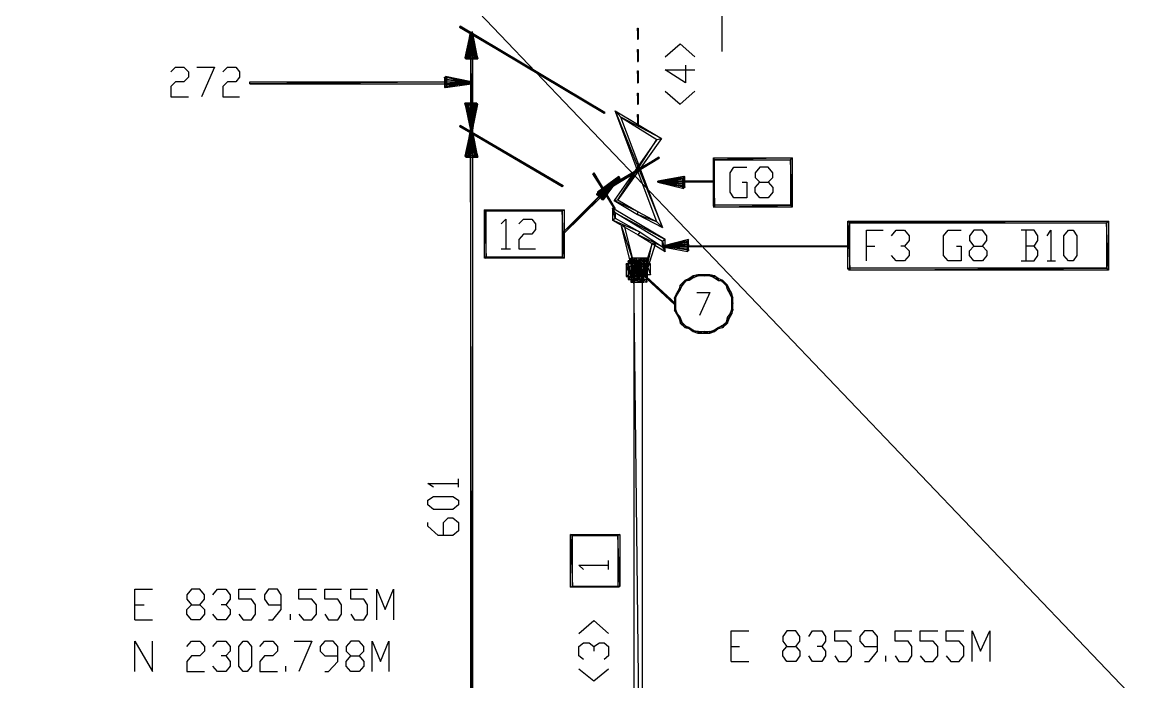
# Model space of a CAD drawing. Header units: millimetres. Extents: x 21 to 1147, y -811 to 126.
# Drawn here: x 250.7 to 394, y -283.6 to -198.2 of the extents above; entities that cross this region are included whole.
import ezdxf

# ---------------------------------------------------------------- set-up
doc = ezdxf.new("R2010")
doc.units = ezdxf.units.MM
doc.layers.add('EDITED_LINES', color=4, linetype='Continuous')

msp = doc.modelspace()

# ---------------------------------------------------------------- linework, layer by layer
at = {"layer": 'EDITED_LINES'}
for p, q in [((74.52, 49.37), (669.35, -573.46)), ((341.25, -202.02), (341.25, -182.58)), ((307.36, -198.76), (307.24, -198.88)), ((307.24, -198.88), (326.08, -209.92)), ((307.24, -198.88), (326.08, -209.92)), ((325.96, -210.04), (307.24, -198.88)), ((326.08, -209.92), (307.36, -198.76)), ((330.4, -200.44), (330.28, -199)), ((330.28, -199), (330.28, -200.44)), ((330.4, -200.44), (330.28, -199)), ((330.28, -199), (330.4, -199)), ((330.4, -199), (330.4, -200.44)), ((308.68, -199.48), (307.96, -202.84)), ((308.08, -202.96), (308.68, -199.48)), ((308.08, -202.96), (308.68, -199.48)), ((308.68, -199.48), (308.08, -202.84)), ((308.92, -199.6), (308.08, -202.96)), ((308.32, -202.96), (308.68, -199.48)), ((308.32, -202.96), (308.68, -199.48)), ((308.92, -199.6), (308.32, -202.96)), ((308.68, -199.6), (308.32, -202.84)), ((308.44, -202.96), (308.68, -199.6)), ((308.44, -202.96), (308.68, -199.6)), ((308.92, -199.6), (308.44, -202.96)), ((308.68, -199.6), (308.44, -202.84)), ((308.68, -199.48), (308.92, -199.6)), ((308.92, -199.48), (308.68, -199.6)), ((308.68, -199.48), (308.92, -199.6)), ((308.92, -199.48), (308.68, -199.6)), ((308.68, -199.6), (309.64, -202.96)), ((308.68, -199.6), (309.64, -202.96)), ((309.4, -202.84), (308.68, -199.6)), ((308.68, -199.6), (309.4, -202.84)), ((308.68, -199.6), (309.4, -202.84)), ((309.28, -202.96), (308.68, -199.6)), ((308.68, -199.6), (308.92, -199.6)), ((308.92, -199.6), (308.68, -199.6)), ((308.68, -199.6), (309.28, -202.84)), ((308.68, -199.6), (309.28, -202.84)), ((309.04, -202.96), (308.68, -199.6)), ((308.68, -202.96), (308.68, -199.6)), ((308.68, -202.96), (308.68, -199.6)), ((308.68, -199.6), (308.92, -199.6)), ((308.92, -199.6), (308.68, -202.96)), ((308.92, -199.6), (308.68, -199.6)), ((308.68, -199.6), (309.04, -202.84)), ((308.68, -199.6), (309.04, -202.84)), ((308.92, -202.96), (308.68, -199.6)), ((308.92, -212.2), (308.68, -199.6)), ((308.68, -199.6), (308.68, -212.2)), ((308.92, -212.2), (308.68, -199.6)), ((308.68, -199.6), (308.92, -199.6)), ((309.64, -202.96), (308.92, -199.48)), ((309.4, -202.84), (308.92, -199.48)), ((309.28, -202.84), (308.92, -199.6)), ((309.04, -202.84), (308.92, -199.6)), ((308.92, -199.6), (308.92, -212.2)), ((330.28, -200.44), (330.4, -200.44)), ((330.4, -203.32), (330.28, -201.76)), ((330.28, -201.76), (330.28, -203.32)), ((330.4, -203.32), (330.28, -201.76)), ((330.28, -201.76), (330.4, -201.76)), ((330.4, -201.76), (330.4, -203.32)), ((333.88, -202.72), (335.8, -201.04)), ((335.8, -201.04), (337.72, -202.72)), ((307.96, -202.84), (308.08, -202.96)), ((309.4, -202.84), (308.08, -202.96)), ((309.4, -202.84), (308.08, -202.96)), ((308.08, -202.96), (308.08, -202.84)), ((308.08, -202.84), (309.4, -202.84)), ((308.08, -202.84), (308.32, -202.96)), ((308.08, -202.96), (309.64, -202.96)), ((308.32, -202.84), (308.44, -202.96)), ((308.44, -202.84), (308.68, -202.96)), ((309.04, -202.84), (308.92, -202.96)), ((309.28, -202.84), (309.04, -202.96)), ((309.4, -202.84), (309.28, -202.96)), ((309.64, -202.96), (309.4, -202.84)), ((309.64, -202.96), (309.4, -202.84)), ((330.28, -203.32), (330.4, -203.32)), ((269.92, -204.64), (270.52, -204.04)), ((270.52, -204.04), (271.6, -204.04)), ((271.6, -204.04), (272.2, -204.64)), ((272.2, -204.64), (272.2, -205.36)), ((273.28, -204.04), (275.56, -204.04)), ((275.56, -204.04), (273.88, -207.88)), ((276.64, -204.64), (277.24, -204.04)), ((277.24, -204.04), (278.32, -204.04)), ((278.32, -204.04), (278.8, -204.64)), ((278.8, -204.64), (278.8, -205.36)), ((330.4, -206.08), (330.28, -204.52)), ((330.28, -204.52), (330.28, -206.08)), ((330.4, -206.08), (330.28, -204.52)), ((330.28, -204.52), (330.4, -204.52)), ((330.4, -204.52), (330.4, -206.08)), ((336.52, -206.08), (333.88, -204.4)), ((333.88, -204.4), (337.72, -204.4)), ((336.52, -203.8), (336.52, -206.08)), ((270.52, -205.96), (269.92, -206.56)), ((271.6, -205.96), (270.52, -205.96)), ((272.2, -205.36), (271.6, -205.96)), ((277.24, -205.96), (276.64, -206.56)), ((278.32, -205.96), (277.24, -205.96)), ((278.8, -205.36), (278.32, -205.96)), ((308.8, -205.96), (280.12, -206.2)), ((308.8, -205.96), (280.12, -206.2)), ((280.12, -206.2), (280.12, -205.96)), ((280.12, -205.96), (308.8, -205.96)), ((280.12, -206.2), (308.8, -206.2)), ((305.56, -206.56), (305.32, -205.36)), ((305.32, -205.36), (305.32, -206.68)), ((305.56, -206.56), (305.32, -205.36)), ((305.32, -205.36), (305.56, -205.36)), ((308.8, -205.96), (305.32, -206.68)), ((308.8, -205.96), (305.32, -206.68)), ((305.32, -206.68), (308.8, -206.2)), ((305.44, -205.24), (305.44, -205.36)), ((308.8, -205.96), (305.44, -205.24)), ((305.44, -205.36), (308.8, -205.96)), ((305.44, -205.36), (308.8, -205.96)), ((308.8, -206.2), (305.44, -205.36)), ((305.44, -205.36), (305.44, -205.6)), ((308.8, -205.96), (305.44, -205.36)), ((305.44, -205.36), (305.44, -205.6)), ((308.8, -205.96), (305.44, -205.36)), ((305.44, -205.6), (308.8, -205.96)), ((305.44, -205.6), (308.8, -205.96)), ((308.8, -206.2), (305.44, -205.6)), ((305.44, -205.6), (308.8, -205.96)), ((305.44, -205.6), (308.8, -205.96)), ((308.8, -206.2), (305.44, -205.6)), ((305.44, -205.72), (305.44, -205.96)), ((308.8, -205.96), (305.44, -205.72)), ((308.8, -205.96), (305.44, -206.68)), ((308.8, -205.96), (305.44, -206.68)), ((305.44, -206.56), (308.8, -205.96)), ((308.8, -205.96), (305.44, -206.32)), ((308.8, -205.96), (305.44, -206.32)), ((305.44, -206.2), (308.8, -205.96)), ((305.44, -205.96), (308.8, -205.96)), ((305.44, -205.96), (308.8, -205.96)), ((308.8, -206.2), (305.44, -205.96)), ((308.8, -205.96), (305.44, -206.2)), ((308.8, -205.96), (305.44, -206.2)), ((305.44, -206.2), (305.44, -205.96)), ((305.44, -205.96), (308.8, -205.96)), ((305.44, -206.68), (308.8, -206.2)), ((305.44, -206.32), (308.8, -206.2)), ((305.44, -206.32), (305.44, -206.2)), ((305.44, -206.2), (308.8, -206.2)), ((305.56, -205.36), (305.56, -206.56)), ((305.56, -206.56), (308.8, -205.96)), ((308.8, -205.96), (308.8, -206.2)), ((308.8, -206.2), (308.8, -205.96)), ((308.8, -205.96), (308.8, -206.2)), ((308.8, -206.2), (308.8, -205.96)), ((308.8, -205.96), (308.8, -206.2)), ((308.8, -206.2), (308.8, -205.96)), ((308.8, -205.96), (308.8, -206.2)), ((308.8, -206.2), (308.8, -205.96)), ((308.8, -206.2), (308.8, -205.96)), ((330.28, -206.08), (330.4, -206.08)), ((269.92, -206.56), (269.92, -207.88)), ((276.64, -206.56), (276.64, -207.88)), ((305.32, -206.68), (305.56, -206.56)), ((305.32, -206.68), (305.56, -206.56)), ((305.44, -206.68), (305.44, -206.56)), ((330.4, -208.84), (330.28, -207.4)), ((330.28, -207.4), (330.28, -208.84)), ((330.4, -208.84), (330.28, -207.4)), ((330.28, -207.4), (330.4, -207.4)), ((330.4, -207.4), (330.4, -208.84)), ((333.88, -207.16), (335.8, -208.84)), ((335.8, -208.84), (337.72, -207.16)), ((269.92, -207.88), (272.2, -207.88)), ((276.64, -207.88), (278.8, -207.88)), ((308.92, -212.2), (307.96, -208.72)), ((307.96, -208.72), (308.68, -212.2)), ((308.92, -212.2), (307.96, -208.72)), ((307.96, -208.72), (308.2, -208.96)), ((307.96, -208.72), (308.2, -208.96)), ((309.52, -208.72), (307.96, -208.72)), ((308.92, -212.2), (308.08, -208.84)), ((308.08, -208.84), (308.68, -212.2)), ((308.92, -212.2), (308.08, -208.84)), ((308.08, -208.84), (308.32, -208.84)), ((308.2, -208.96), (309.52, -208.72)), ((308.2, -208.96), (309.52, -208.72)), ((308.2, -208.96), (308.92, -212.2)), ((309.52, -208.96), (308.2, -208.96)), ((308.32, -208.84), (308.92, -212.2)), ((308.92, -212.2), (308.32, -208.84)), ((308.32, -208.84), (308.68, -212.2)), ((308.92, -212.2), (308.32, -208.84)), ((308.32, -208.84), (308.44, -208.84)), ((308.44, -208.84), (308.92, -212.2)), ((308.92, -212.2), (308.44, -208.84)), ((308.44, -208.84), (308.68, -212.2)), ((308.92, -212.2), (308.44, -208.84)), ((308.44, -208.84), (308.68, -208.84)), ((308.68, -212.2), (309.4, -208.84)), ((308.68, -212.2), (309.28, -208.84)), ((308.68, -212.2), (309.04, -208.84)), ((308.68, -212.2), (308.92, -208.84)), ((308.68, -208.84), (308.92, -212.2)), ((309.4, -208.84), (308.92, -212.2)), ((308.92, -212.2), (309.64, -208.84)), ((309.4, -208.84), (308.92, -212.2)), ((309.28, -208.84), (308.92, -212.2)), ((308.92, -212.2), (309.4, -208.84)), ((309.28, -208.84), (308.92, -212.2)), ((309.04, -208.84), (308.92, -212.2)), ((308.92, -212.2), (309.28, -208.84)), ((309.04, -208.84), (308.92, -212.2)), ((309.04, -208.84), (308.92, -208.84)), ((308.92, -208.84), (308.92, -212.2)), ((308.92, -212.2), (309.04, -208.84)), ((308.92, -208.84), (308.92, -212.2)), ((309.28, -208.84), (309.04, -208.84)), ((309.4, -208.84), (309.28, -208.84)), ((309.64, -208.84), (309.4, -208.84)), ((309.52, -208.72), (309.52, -208.96)), ((330.28, -208.84), (330.4, -208.84)), ((326.08, -209.92), (325.96, -210.04)), ((328.12, -210.52), (327.4, -209.68)), ((327.4, -209.68), (333.4, -213.28)), ((328.12, -210.52), (327.4, -209.68)), ((327.4, -209.68), (333.52, -224.8)), ((327.4, -209.68), (333.52, -224.8)), ((332.8, -224.08), (327.4, -209.68)), ((333.4, -213.28), (328.12, -210.52)), ((328.12, -210.52), (332.8, -213.4)), ((333.4, -213.28), (328.12, -210.52)), ((333.52, -224.8), (328.12, -210.52)), ((330.4, -211.6), (330.28, -210.16)), ((330.28, -210.16), (330.28, -211.6)), ((330.4, -211.6), (330.28, -210.16)), ((330.28, -210.16), (330.4, -210.16)), ((330.4, -210.16), (330.4, -211.6)), ((307.36, -211.6), (307.24, -211.72)), ((307.24, -211.72), (320.68, -219.4)), ((307.24, -211.72), (320.68, -219.4)), ((320.56, -219.52), (307.24, -211.72)), ((320.68, -219.4), (307.36, -211.6)), ((330.28, -211.6), (330.4, -211.6)), ((308.68, -212.2), (307.96, -215.56)), ((308.08, -215.56), (308.68, -212.2)), ((308.08, -215.56), (308.68, -212.2)), ((308.92, -212.2), (308.08, -215.56)), ((308.68, -212.2), (308.08, -215.56)), ((308.32, -215.56), (308.68, -212.2)), ((308.32, -215.56), (308.68, -212.2)), ((308.92, -212.2), (308.32, -215.56)), ((308.68, -212.2), (308.32, -215.56)), ((308.44, -215.56), (308.68, -212.2)), ((308.44, -215.56), (308.68, -212.2)), ((308.92, -212.2), (308.44, -215.56)), ((308.68, -212.2), (308.44, -215.56)), ((308.68, -212.2), (308.92, -212.2)), ((308.92, -212.2), (308.68, -212.2)), ((308.68, -212.2), (309.64, -215.68)), ((308.68, -212.2), (309.64, -215.68)), ((309.4, -215.44), (308.68, -212.2)), ((308.68, -212.2), (308.92, -212.2)), ((308.92, -212.2), (308.68, -212.2)), ((308.68, -212.2), (309.4, -215.56)), ((308.68, -212.2), (309.4, -215.56)), ((309.28, -215.56), (308.68, -212.2)), ((308.68, -212.2), (308.92, -212.2)), ((308.92, -212.2), (308.68, -212.2)), ((308.68, -212.2), (309.28, -215.56)), ((308.68, -212.2), (309.28, -215.56)), ((309.04, -215.56), (308.68, -212.2)), ((308.68, -215.56), (308.68, -212.2)), ((308.68, -215.56), (308.68, -212.2)), ((308.68, -212.2), (308.92, -212.2)), ((308.92, -212.2), (308.68, -215.56)), ((308.92, -212.2), (308.68, -212.2)), ((308.68, -212.2), (309.04, -215.56)), ((308.68, -212.2), (309.04, -215.56)), ((308.92, -215.56), (308.68, -212.2)), ((308.92, -311.56), (308.68, -212.2)), ((308.68, -212.2), (308.68, -311.56)), ((308.92, -311.56), (308.68, -212.2)), ((308.68, -212.2), (308.92, -212.2)), ((308.92, -212.2), (308.68, -212.2)), ((308.68, -212.2), (308.92, -212.2)), ((308.92, -212.2), (308.68, -212.2)), ((308.68, -212.2), (308.92, -212.2)), ((308.92, -212.2), (308.68, -212.2)), ((308.68, -212.2), (308.92, -212.2)), ((308.92, -212.2), (308.68, -212.2)), ((308.68, -212.2), (308.92, -212.2)), ((308.68, -212.2), (308.92, -212.2)), ((309.64, -215.68), (308.92, -212.2)), ((309.4, -215.56), (308.92, -212.2)), ((309.28, -215.56), (308.92, -212.2)), ((309.04, -215.56), (308.92, -212.2)), ((308.92, -212.2), (308.92, -311.56)), ((332.8, -213.4), (327.28, -221.32)), ((333.4, -213.28), (327.76, -221.2)), ((327.76, -221.2), (332.8, -213.4)), ((327.76, -221.2), (332.8, -213.4)), ((332.8, -213.4), (333.4, -213.28)), ((332.8, -213.4), (333.4, -213.28)), ((307.96, -215.56), (308.08, -215.56)), ((309.4, -215.44), (308.08, -215.68)), ((309.4, -215.44), (308.08, -215.68)), ((308.08, -215.68), (308.08, -215.44)), ((308.08, -215.44), (309.4, -215.44)), ((308.08, -215.56), (308.32, -215.56)), ((308.08, -215.68), (309.64, -215.68)), ((308.32, -215.56), (308.44, -215.56)), ((308.44, -215.56), (308.68, -215.56)), ((309.04, -215.56), (308.92, -215.56)), ((309.28, -215.56), (309.04, -215.56)), ((309.4, -215.56), (309.28, -215.56)), ((309.64, -215.68), (309.4, -215.44)), ((309.64, -215.68), (309.4, -215.44)), ((325.84, -219.88), (333.04, -215.68)), ((333.04, -215.68), (325.96, -220.12)), ((333.04, -215.68), (325.96, -220.12)), ((325.96, -220.12), (333.16, -215.8)), ((333.16, -215.8), (333.04, -215.68)), ((340.24, -216.04), (340.12, -215.8)), ((340.12, -215.8), (350.32, -215.8)), ((340.24, -216.04), (340.12, -215.8)), ((340.12, -215.8), (340.24, -222.04)), ((340.12, -215.8), (340.24, -222.04)), ((340.12, -222.04), (340.12, -215.8)), ((350.32, -215.8), (340.24, -216.04)), ((350.32, -215.8), (340.24, -216.04)), ((340.24, -216.04), (350.08, -216.04)), ((340.24, -222.04), (340.24, -216.04)), ((350.08, -216.04), (350.32, -215.8)), ((350.08, -216.04), (350.32, -215.8)), ((350.32, -222.16), (350.08, -216.04)), ((350.08, -216.04), (350.08, -221.92)), ((350.32, -222.16), (350.08, -216.04)), ((350.32, -215.8), (350.32, -222.16)), ((324.52, -217.84), (324.64, -217.72)), ((327.4, -222.4), (324.52, -217.84)), ((324.52, -217.84), (327.28, -222.4)), ((327.4, -222.4), (324.52, -217.84)), ((324.64, -217.72), (327.4, -222.4)), ((342.28, -217.72), (342.76, -217)), ((342.28, -220.24), (342.28, -217.72)), ((342.76, -217), (344.44, -217)), ((346.12, -217), (345.52, -217.72)), ((345.52, -217.72), (345.52, -218.32)), ((347.2, -217), (346.12, -217)), ((347.8, -217.72), (347.2, -217)), ((347.8, -218.32), (347.8, -217.72)), ((320.56, -225.52), (327.88, -218.2)), ((327.88, -218.2), (320.68, -225.64)), ((327.88, -218.2), (320.68, -225.64)), ((320.68, -225.64), (328, -218.44)), ((325.12, -220.48), (327.88, -218.2)), ((327.88, -218.2), (325.12, -220.24)), ((325.12, -220.48), (327.88, -218.2)), ((327.88, -218.2), (325.12, -220.48)), ((328, -218.44), (325.12, -220.48)), ((325.24, -220.6), (327.88, -218.2)), ((325.24, -220.6), (327.88, -218.2)), ((327.88, -218.2), (325.24, -220.48)), ((327.88, -218.2), (325.24, -220.48)), ((328, -218.44), (325.24, -220.6)), ((325.36, -220.6), (327.88, -218.2)), ((325.36, -220.6), (327.88, -218.2)), ((325.36, -220.6), (327.88, -218.2)), ((325.36, -220.6), (327.88, -218.2)), ((328, -218.44), (325.36, -220.6)), ((328, -218.44), (325.36, -220.6)), ((325.6, -220.84), (327.88, -218.2)), ((325.6, -220.84), (327.88, -218.2)), ((325.6, -221.08), (327.88, -218.32)), ((327.88, -218.2), (325.72, -220.96)), ((327.88, -218.2), (325.72, -220.96)), ((327.88, -218.2), (325.72, -220.96)), ((327.88, -218.2), (325.72, -220.96)), ((327.88, -218.32), (325.72, -221.2)), ((325.72, -221.2), (328, -218.32)), ((327.88, -218.32), (325.72, -221.2)), ((325.72, -220.96), (328, -218.32)), ((325.72, -220.96), (328, -218.32)), ((327.88, -218.32), (325.84, -221.2)), ((325.84, -221.2), (328, -218.32)), ((327.88, -218.32), (325.84, -221.2)), ((325.84, -220.96), (327.88, -218.32)), ((327.88, -218.2), (328, -218.44)), ((327.88, -218.2), (328, -218.44)), ((327.88, -218.2), (328, -218.44)), ((328, -218.32), (327.88, -218.2)), ((327.88, -218.2), (328, -218.44)), ((328, -218.32), (327.88, -218.2)), ((328, -218.44), (327.88, -218.2)), ((328, -218.32), (327.88, -218.32)), ((328, -218.32), (327.88, -218.32)), ((332.92, -218.92), (336.4, -218.2)), ((336.4, -218.2), (332.92, -218.8)), ((332.92, -218.92), (336.4, -218.2)), ((332.92, -218.92), (336.28, -218.2)), ((336.28, -218.2), (332.92, -218.8)), ((332.92, -218.92), (336.28, -218.2)), ((336.16, -218.44), (332.92, -218.92)), ((336.28, -218.44), (332.92, -218.92)), ((332.92, -218.92), (336.28, -218.44)), ((336.28, -218.44), (332.92, -218.8)), ((332.92, -218.92), (336.28, -218.44)), ((336.28, -218.56), (332.92, -218.92)), ((332.92, -218.92), (332.92, -218.8)), ((332.92, -218.8), (336.28, -219.52)), ((332.92, -218.8), (332.92, -218.92)), ((332.92, -218.92), (332.92, -218.8)), ((332.92, -218.8), (336.28, -219.4)), ((332.92, -218.8), (332.92, -218.92)), ((332.92, -218.92), (332.92, -218.8)), ((332.92, -218.8), (336.28, -219.16)), ((332.92, -218.8), (332.92, -218.92)), ((332.92, -218.92), (332.92, -218.8)), ((332.92, -218.8), (336.28, -218.92)), ((332.92, -218.8), (332.92, -218.92)), ((332.92, -218.92), (336.28, -218.8)), ((336.28, -218.8), (332.92, -218.8)), ((332.92, -218.92), (336.28, -218.8)), ((332.92, -218.8), (332.92, -218.92)), ((332.92, -218.92), (340.12, -218.8)), ((340.12, -218.8), (332.92, -218.8)), ((332.92, -218.92), (340.12, -218.8)), ((336.28, -219.52), (332.92, -218.92)), ((332.92, -218.92), (336.28, -219.76)), ((336.28, -219.52), (332.92, -218.92)), ((336.28, -219.4), (332.92, -218.92)), ((332.92, -218.92), (336.28, -219.52)), ((336.28, -219.4), (332.92, -218.92)), ((336.28, -219.16), (332.92, -218.92)), ((332.92, -218.92), (336.28, -219.4)), ((336.28, -219.16), (332.92, -218.92)), ((336.28, -218.92), (332.92, -218.92)), ((332.92, -218.92), (336.28, -219.16)), ((336.28, -218.92), (332.92, -218.92)), ((336.28, -218.92), (332.92, -218.92)), ((340.12, -218.92), (332.92, -218.92)), ((336.4, -218.2), (336.16, -218.44)), ((336.4, -218.2), (336.16, -218.44)), ((336.16, -218.44), (336.4, -219.64)), ((336.16, -218.44), (336.4, -219.64)), ((336.16, -219.64), (336.16, -218.44)), ((336.28, -218.2), (336.28, -218.44)), ((336.28, -218.44), (336.28, -218.56)), ((336.28, -218.8), (336.28, -218.92)), ((336.28, -219.16), (336.28, -218.92)), ((336.28, -219.4), (336.28, -219.16)), ((336.4, -219.64), (336.4, -218.2)), ((340.12, -218.8), (340.12, -218.92)), ((343.84, -218.92), (344.44, -218.92)), ((344.44, -218.92), (344.44, -220.96)), ((345.52, -218.32), (346.12, -218.92)), ((345.52, -219.64), (346.12, -218.92)), ((346.12, -218.92), (347.2, -218.92)), ((347.2, -218.92), (347.8, -218.32)), ((347.2, -218.92), (347.8, -219.64)), ((320.68, -219.4), (320.56, -219.52)), ((325, -220.48), (325.24, -220.24)), ((325.84, -220.96), (325, -220.48)), ((325, -220.48), (325.84, -221.2)), ((325.84, -220.96), (325, -220.48)), ((325.12, -220.24), (325.12, -220.48)), ((325.12, -220.48), (325.24, -220.6)), ((325.24, -220.24), (325.84, -220.96)), ((325.24, -220.48), (325.36, -220.6)), ((325.24, -220.48), (325.36, -220.6)), ((325.96, -220.12), (325.84, -219.88)), ((336.4, -219.64), (336.16, -219.64)), ((336.28, -219.52), (336.28, -219.4)), ((336.28, -219.76), (336.28, -219.52)), ((342.76, -220.96), (342.28, -220.24)), ((345.52, -220.24), (345.52, -219.64)), ((346.12, -220.96), (345.52, -220.24)), ((347.8, -220.24), (347.2, -220.96)), ((347.8, -219.64), (347.8, -220.24)), ((325.72, -220.96), (325.6, -220.84)), ((325.72, -220.96), (325.6, -220.84)), ((325.72, -221.2), (325.6, -221.08)), ((325.84, -221.2), (325.84, -220.96)), ((325.84, -221.2), (325.84, -220.96)), ((327.28, -221.32), (327.76, -221.2)), ((327.28, -221.32), (327.76, -221.2)), ((330.4, -222.76), (327.28, -221.32)), ((327.28, -221.32), (330.28, -223.12)), ((330.4, -222.76), (327.28, -221.32)), ((327.76, -221.2), (330.4, -222.76)), ((340.12, -221.92), (340.12, -222.16)), ((340.12, -222.16), (350.08, -221.92)), ((350.08, -221.92), (340.12, -221.92)), ((340.12, -222.16), (350.08, -221.92)), ((340.24, -222.04), (340.12, -222.04)), ((350.32, -222.16), (340.12, -222.16)), ((344.44, -220.96), (342.76, -220.96)), ((347.2, -220.96), (346.12, -220.96)), ((350.08, -221.92), (350.32, -222.16)), ((350.08, -221.92), (350.32, -222.16)), ((310.72, -222.64), (310.48, -222.52)), ((310.48, -222.52), (320.8, -222.52)), ((310.72, -222.64), (310.48, -222.52)), ((310.48, -222.52), (310.72, -228.76)), ((310.48, -222.52), (310.72, -228.76)), ((310.48, -228.76), (310.48, -222.52)), ((320.8, -222.52), (310.72, -222.64)), ((320.8, -222.52), (310.72, -222.64)), ((310.72, -222.64), (320.56, -222.64)), ((310.72, -228.76), (310.72, -222.64)), ((320.56, -222.64), (320.8, -222.52)), ((320.56, -222.64), (320.8, -222.52)), ((320.8, -228.76), (320.56, -222.64)), ((320.56, -222.64), (320.56, -228.64)), ((320.8, -228.76), (320.56, -222.64)), ((320.8, -222.52), (320.8, -228.76)), ((327.4, -223.6), (327.04, -222.28)), ((327.04, -222.28), (327.04, -223.84)), ((327.4, -223.6), (327.04, -222.28)), ((327.04, -222.28), (327.4, -222.88)), ((327.04, -222.28), (327.4, -222.88)), ((333.88, -226.36), (327.04, -222.28)), ((327.04, -223.84), (327.4, -223.6)), ((327.04, -223.84), (327.4, -223.6)), ((327.28, -222.4), (327.4, -222.4)), ((327.4, -222.88), (327.4, -223.6)), ((327.4, -222.88), (333.88, -226.36)), ((327.4, -222.88), (333.88, -226.36)), ((333.52, -226.6), (327.4, -222.88)), ((327.4, -223.6), (330.64, -225.4)), ((330.28, -223.12), (330.4, -222.76)), ((330.28, -223.12), (330.4, -222.76)), ((332.8, -224.08), (330.28, -223.12)), ((330.28, -223.12), (333.52, -224.8)), ((332.8, -224.08), (330.28, -223.12)), ((330.4, -222.76), (332.8, -224.08)), ((312.64, -224.32), (313.24, -223.72)), ((313.24, -223.72), (313.24, -227.56)), ((314.92, -224.32), (315.52, -223.72)), ((315.52, -223.72), (316.6, -223.72)), ((316.6, -223.72), (317.08, -224.32)), ((317.08, -225.04), (316.6, -225.64)), ((317.08, -224.32), (317.08, -225.04)), ((330.64, -225.4), (327.04, -223.84)), ((327.04, -223.84), (330.4, -225.76)), ((330.64, -225.4), (327.04, -223.84)), ((328.6, -224.56), (328.24, -224.68)), ((328.24, -224.68), (329.92, -229.72)), ((328.24, -224.68), (329.92, -229.72)), ((329.56, -229.96), (328.24, -224.68)), ((329.92, -229.72), (328.6, -224.56)), ((333.52, -224.8), (332.8, -224.08)), ((333.52, -224.8), (332.8, -224.08)), ((357.76, -224.2), (357.52, -223.96)), ((357.52, -223.96), (391.24, -223.96)), ((357.76, -224.2), (357.52, -223.96)), ((357.52, -223.96), (357.76, -230.2)), ((357.52, -223.96), (357.76, -230.2)), ((357.52, -230.2), (357.52, -223.96)), ((391.24, -223.96), (357.76, -224.2)), ((391.24, -223.96), (357.76, -224.2)), ((357.76, -224.2), (391, -224.2)), ((357.76, -230.2), (357.76, -224.2)), ((391, -224.2), (391.24, -223.96)), ((391, -224.2), (391.24, -223.96)), ((391.24, -230.32), (391, -224.2)), ((391, -224.2), (391, -230.08)), ((391.24, -230.32), (391, -224.2)), ((391.24, -223.96), (391.24, -230.32)), ((315.52, -225.64), (314.92, -226.36)), ((314.92, -226.36), (314.92, -227.56)), ((316.6, -225.64), (315.52, -225.64)), ((320.68, -225.64), (320.56, -225.52)), ((330.4, -225.76), (330.64, -225.4)), ((330.4, -225.76), (330.64, -225.4)), ((333.52, -227.32), (330.4, -225.76)), ((330.4, -225.76), (333.88, -227.92)), ((333.52, -227.32), (330.4, -225.76)), ((330.64, -225.4), (333.52, -227.32)), ((333.88, -226.36), (333.52, -226.6)), ((333.88, -226.36), (333.52, -226.6)), ((333.52, -227.32), (336.88, -226.36)), ((336.88, -226.36), (333.52, -227.2)), ((333.52, -227.32), (336.88, -226.36)), ((333.88, -227.92), (333.88, -226.36)), ((336.88, -226.36), (336.76, -226.6)), ((336.88, -226.36), (336.76, -226.6)), ((336.88, -227.8), (336.88, -226.36)), ((359.92, -229.12), (359.92, -225.16)), ((359.92, -225.16), (362.08, -225.16)), ((363.16, -225.88), (363.76, -225.16)), ((363.76, -225.16), (364.84, -225.16)), ((364.84, -225.16), (365.44, -225.88)), ((365.44, -226.48), (364.84, -227.2)), ((365.44, -225.88), (365.44, -226.48)), ((369.88, -225.88), (370.48, -225.16)), ((369.88, -228.4), (369.88, -225.88)), ((370.48, -225.16), (372.16, -225.16)), ((373.84, -225.16), (373.24, -225.88)), ((373.24, -225.88), (373.24, -226.48)), ((373.24, -226.48), (373.84, -227.2)), ((374.92, -225.16), (373.84, -225.16)), ((375.52, -225.88), (374.92, -225.16)), ((374.92, -227.2), (375.52, -226.48)), ((375.52, -226.48), (375.52, -225.88)), ((381.64, -225.16), (379.96, -225.16)), ((380.56, -225.16), (380.56, -229.12)), ((382.12, -225.88), (381.64, -225.16)), ((381.64, -227.2), (382.12, -226.48)), ((382.12, -226.48), (382.12, -225.88)), ((383.32, -225.88), (383.8, -225.16)), ((383.8, -225.16), (383.8, -229.12)), ((385.48, -225.88), (386.08, -225.16)), ((385.48, -228.4), (385.48, -225.88)), ((386.08, -225.16), (386.68, -225.16)), ((386.68, -225.16), (387.16, -225.88)), ((387.16, -225.88), (387.16, -228.4)), ((312.64, -227.56), (313.84, -227.56)), ((314.92, -227.56), (317.08, -227.56)), ((332.2, -226.84), (331.12, -230.32)), ((331.36, -230.8), (332.2, -226.84)), ((331.36, -230.8), (332.2, -226.84)), ((332.56, -226.96), (331.36, -230.8)), ((332.2, -226.84), (332.56, -226.96)), ((333.52, -226.6), (333.88, -227.92)), ((333.52, -226.6), (333.88, -227.92)), ((333.52, -227.32), (333.52, -226.6)), ((336.76, -226.6), (333.52, -227.32)), ((333.52, -227.32), (336.76, -226.6)), ((336.76, -226.6), (333.52, -227.2)), ((333.52, -227.32), (336.76, -226.6)), ((333.52, -227.32), (336.76, -226.6)), ((336.76, -226.6), (333.52, -227.2)), ((333.52, -227.32), (336.76, -226.6)), ((336.88, -226.72), (333.52, -227.32)), ((336.88, -226.72), (333.52, -227.32)), ((333.52, -227.32), (336.88, -226.96)), ((336.88, -226.96), (333.52, -227.2)), ((333.52, -227.32), (336.88, -226.96)), ((333.52, -227.32), (333.52, -227.2)), ((333.52, -227.2), (336.88, -227.68)), ((333.52, -227.2), (333.52, -227.32)), ((333.52, -227.32), (333.52, -227.2)), ((333.52, -227.2), (336.88, -227.68)), ((333.52, -227.2), (333.52, -227.32)), ((333.52, -227.32), (333.52, -227.2)), ((333.52, -227.2), (336.88, -227.32)), ((333.52, -227.2), (333.52, -227.32)), ((336.88, -227.2), (333.52, -227.32)), ((336.88, -227.2), (333.52, -227.32)), ((333.52, -227.32), (333.52, -227.2)), ((333.52, -227.2), (336.88, -227.2)), ((333.52, -227.2), (333.52, -227.32)), ((336.88, -227.2), (333.52, -227.32)), ((333.52, -227.2), (333.52, -227.32)), ((333.52, -227.32), (357.64, -227.2)), ((357.64, -227.2), (333.52, -227.2)), ((333.52, -227.32), (357.64, -227.2)), ((333.88, -227.92), (333.52, -227.32)), ((333.88, -227.92), (333.52, -227.32)), ((336.88, -227.68), (333.52, -227.32)), ((333.52, -227.32), (336.76, -227.92)), ((336.88, -227.68), (333.52, -227.32)), ((336.88, -227.68), (333.52, -227.32)), ((333.52, -227.32), (336.76, -227.92)), ((336.88, -227.68), (333.52, -227.32)), ((336.88, -227.32), (333.52, -227.32)), ((333.52, -227.32), (336.88, -227.56)), ((336.88, -227.32), (333.52, -227.32)), ((333.52, -227.32), (336.88, -227.32)), ((357.64, -227.32), (333.52, -227.32)), ((336.76, -226.6), (336.88, -227.8)), ((336.76, -226.6), (336.88, -227.8)), ((336.76, -227.8), (336.76, -226.6)), ((336.76, -226.6), (336.88, -226.72)), ((336.76, -226.6), (336.88, -226.72)), ((336.76, -227.92), (336.88, -227.68)), ((336.76, -227.92), (336.88, -227.68)), ((336.88, -227.8), (336.76, -227.8)), ((336.88, -226.96), (336.88, -227.2)), ((336.88, -227.32), (336.88, -227.2)), ((336.88, -227.56), (336.88, -227.32)), ((357.64, -227.2), (357.64, -227.32)), ((359.92, -227.2), (361, -227.2)), ((364.84, -227.2), (364.36, -227.2)), ((364.84, -227.2), (365.44, -227.8)), ((365.44, -227.8), (365.44, -228.4)), ((371.56, -227.2), (372.16, -227.2)), ((372.16, -227.2), (372.16, -229.12)), ((373.24, -227.8), (373.84, -227.2)), ((373.24, -228.4), (373.24, -227.8)), ((373.84, -227.2), (374.92, -227.2)), ((374.92, -227.2), (375.52, -227.8)), ((375.52, -227.8), (375.52, -228.4)), ((381.64, -227.2), (380.56, -227.2)), ((382.12, -227.8), (381.64, -227.2)), ((382.12, -228.4), (382.12, -227.8)), ((310.72, -228.76), (310.48, -228.76)), ((310.6, -228.64), (310.6, -228.76)), ((310.6, -228.76), (320.56, -228.64)), ((320.56, -228.64), (310.6, -228.64)), ((310.6, -228.76), (320.56, -228.64)), ((320.8, -228.76), (310.6, -228.76)), ((320.56, -228.64), (320.8, -228.76)), ((320.56, -228.64), (320.8, -228.76)), ((329.44, -231.16), (329.08, -229.12)), ((329.08, -229.12), (329.08, -231.52)), ((329.44, -231.16), (329.08, -229.12)), ((329.08, -229.12), (329.44, -229.48)), ((329.08, -229.12), (329.44, -229.48)), ((331.6, -229.12), (329.08, -229.12)), ((329.8, -231.52), (329.44, -228.76)), ((329.44, -228.76), (329.44, -231.88)), ((329.8, -231.52), (329.44, -228.76)), ((329.44, -228.76), (329.8, -229.12)), ((329.44, -228.76), (329.8, -229.12)), ((331.48, -228.76), (329.44, -228.76)), ((329.44, -229.48), (331.6, -229.12)), ((329.44, -229.48), (331.6, -229.12)), ((329.92, -231.52), (329.56, -228.76)), ((329.56, -228.76), (329.56, -231.88)), ((329.92, -231.52), (329.56, -228.76)), ((329.56, -228.76), (329.92, -229.12)), ((329.56, -228.76), (329.92, -229.12)), ((331.12, -228.76), (329.56, -228.76)), ((329.8, -229.12), (331.48, -228.76)), ((329.8, -229.12), (331.48, -228.76)), ((329.8, -229.12), (329.8, -231.52)), ((331.12, -229.12), (329.8, -229.12)), ((329.92, -231.64), (330.16, -228.76)), ((330.28, -231.64), (329.92, -228.76)), ((329.92, -228.76), (329.92, -231.64)), ((330.28, -231.64), (329.92, -228.76)), ((329.92, -228.76), (330.28, -229.12)), ((329.92, -228.76), (330.28, -229.12)), ((330.88, -228.76), (329.92, -228.76)), ((329.92, -229.12), (331.12, -228.76)), ((329.92, -229.12), (331.12, -228.76)), ((329.92, -229.12), (329.92, -231.52)), ((330.64, -229.12), (329.92, -229.12)), ((330.52, -228.76), (330.16, -228.76)), ((330.16, -228.76), (330.28, -231.76)), ((330.16, -228.76), (330.28, -231.76)), ((330.28, -231.76), (330.52, -228.76)), ((330.28, -229.12), (330.88, -228.76)), ((330.28, -229.12), (330.88, -228.76)), ((330.28, -229.12), (330.28, -231.64)), ((330.52, -229.12), (330.28, -229.12)), ((330.88, -228.76), (330.52, -229.12)), ((330.88, -228.76), (330.52, -229.12)), ((330.52, -229.12), (330.88, -231.88)), ((330.52, -229.12), (330.88, -231.88)), ((330.52, -231.52), (330.52, -229.12)), ((331.12, -228.76), (330.64, -229.12)), ((331.12, -228.76), (330.64, -229.12)), ((330.64, -229.12), (331.12, -231.88)), ((330.64, -229.12), (331.12, -231.88)), ((330.64, -231.52), (330.64, -229.12)), ((330.88, -231.88), (330.88, -228.76)), ((331.12, -231.88), (331.12, -228.76)), ((331.48, -228.76), (331.12, -229.12)), ((331.48, -228.76), (331.12, -229.12)), ((331.12, -229.12), (331.48, -231.88)), ((331.12, -229.12), (331.48, -231.88)), ((331.12, -231.52), (331.12, -229.12)), ((331.6, -229.12), (331.24, -229.48)), ((331.6, -229.12), (331.24, -229.48)), ((331.48, -231.88), (331.48, -228.76)), ((331.6, -231.52), (331.6, -229.12)), ((363.76, -229.12), (363.16, -228.4)), ((364.84, -229.12), (363.76, -229.12)), ((365.44, -228.4), (364.84, -229.12)), ((370.48, -229.12), (369.88, -228.4)), ((372.16, -229.12), (370.48, -229.12)), ((373.84, -229.12), (373.24, -228.4)), ((374.92, -229.12), (373.84, -229.12)), ((375.52, -228.4), (374.92, -229.12)), ((379.96, -229.12), (381.64, -229.12)), ((381.64, -229.12), (382.12, -228.4)), ((383.32, -229.12), (384.4, -229.12)), ((386.08, -229.12), (385.48, -228.4)), ((386.68, -229.12), (386.08, -229.12)), ((387.16, -228.4), (386.68, -229.12)), ((329.2, -230.8), (328.84, -229.48)), ((328.84, -229.48), (328.84, -231.16)), ((329.2, -230.8), (328.84, -229.48)), ((328.84, -229.48), (329.2, -229.84)), ((328.84, -229.48), (329.2, -229.84)), ((331.96, -229.48), (328.84, -229.48)), ((329.2, -229.84), (331.96, -229.48)), ((329.2, -229.84), (331.96, -229.48)), ((329.2, -229.84), (329.2, -230.8)), ((331.6, -229.84), (329.2, -229.84)), ((329.44, -229.48), (329.44, -231.16)), ((331.24, -229.48), (329.44, -229.48)), ((329.92, -229.72), (329.56, -229.96)), ((329.92, -229.72), (329.56, -229.96)), ((329.56, -229.96), (331.12, -230.32)), ((329.56, -229.96), (331.12, -230.32)), ((331.36, -230.8), (329.56, -229.96)), ((330.88, -324.04), (329.8, -230.2)), ((329.8, -230.2), (329.8, -324.04)), ((330.88, -324.04), (329.8, -230.2)), ((329.8, -230.2), (330.88, -230.2)), ((331.12, -230.32), (329.92, -229.72)), ((330.4, -230.2), (330.28, -230.32)), ((330.28, -230.32), (335.2, -234.64)), ((330.28, -230.32), (335.2, -234.64)), ((335.08, -234.76), (330.28, -230.32)), ((335.2, -234.64), (330.4, -230.2)), ((330.88, -230.2), (330.88, -324.04)), ((331.12, -230.32), (331.36, -230.8)), ((331.12, -230.32), (331.36, -230.8)), ((331.24, -229.48), (331.6, -231.52)), ((331.24, -229.48), (331.6, -231.52)), ((331.24, -231.16), (331.24, -229.48)), ((331.96, -229.48), (331.6, -229.84)), ((331.96, -229.48), (331.6, -229.84)), ((331.6, -229.84), (331.96, -230.92)), ((331.6, -229.84), (331.96, -230.92)), ((331.6, -230.92), (331.6, -229.84)), ((331.96, -230.92), (331.96, -229.48)), ((357.76, -230.2), (357.52, -230.2)), ((357.64, -230.08), (357.64, -230.32)), ((357.64, -230.32), (391, -230.08)), ((391, -230.08), (357.64, -230.08)), ((357.64, -230.32), (391, -230.08)), ((391.24, -230.32), (357.64, -230.32)), ((391, -230.08), (391.24, -230.32)), ((391, -230.08), (391.24, -230.32)), ((328.84, -231.16), (329.2, -230.8)), ((328.84, -231.16), (329.2, -230.8)), ((331.24, -231.16), (328.84, -231.16)), ((328.84, -231.16), (331.6, -231.52)), ((331.24, -231.16), (328.84, -231.16)), ((329.08, -231.52), (329.44, -231.16)), ((329.08, -231.52), (329.44, -231.16)), ((331.12, -231.52), (329.08, -231.52)), ((329.08, -231.52), (331.48, -231.88)), ((331.12, -231.52), (329.08, -231.52)), ((329.2, -230.8), (331.24, -231.16)), ((329.44, -231.16), (331.12, -231.52)), ((330.64, -231.52), (329.44, -231.88)), ((330.64, -231.52), (329.44, -231.88)), ((329.44, -231.88), (329.8, -231.52)), ((329.44, -231.88), (329.8, -231.52)), ((329.44, -231.88), (331.12, -231.88)), ((330.52, -231.52), (329.56, -231.88)), ((330.52, -231.52), (329.56, -231.88)), ((329.56, -231.88), (329.92, -231.52)), ((329.56, -231.88), (329.92, -231.52)), ((329.56, -231.88), (330.88, -231.88)), ((329.8, -231.52), (330.64, -231.52)), ((329.92, -231.52), (330.52, -231.52)), ((330.28, -231.76), (329.92, -231.64)), ((329.92, -231.64), (330.28, -231.64)), ((330.88, -231.88), (330.52, -231.52)), ((330.88, -231.88), (330.52, -231.52)), ((331.12, -231.88), (330.64, -231.52)), ((331.12, -231.88), (330.64, -231.52)), ((331.48, -231.88), (331.12, -231.52)), ((331.48, -231.88), (331.12, -231.52)), ((331.6, -231.52), (331.24, -231.16)), ((331.6, -231.52), (331.24, -231.16)), ((331.96, -230.92), (331.6, -230.92)), ((336.4, -231.64), (335.8, -232.24)), ((336.04, -232.36), (336.4, -231.64)), ((336.04, -232.36), (336.4, -231.64)), ((336.52, -231.76), (336.04, -232.36)), ((337, -231.4), (336.4, -231.64)), ((336.4, -231.64), (336.52, -231.76)), ((336.4, -231.64), (336.52, -231.76)), ((336.52, -231.76), (337, -231.4)), ((336.52, -231.76), (337, -231.4)), ((337, -231.64), (336.52, -231.76)), ((337, -231.64), (337.48, -231.04)), ((337.48, -231.04), (337, -231.4)), ((337, -231.64), (337.48, -231.04)), ((337.6, -231.28), (337, -231.64)), ((337, -231.4), (337, -231.64)), ((337, -231.4), (337, -231.64)), ((338.08, -230.92), (337.48, -231.04)), ((337.48, -231.04), (337.6, -231.28)), ((337.48, -231.04), (337.6, -231.28)), ((337.6, -231.28), (338.08, -230.92)), ((337.6, -231.28), (338.08, -230.92)), ((338.2, -231.04), (337.6, -231.28)), ((338.08, -230.92), (338.2, -231.04)), ((338.92, -230.92), (338.08, -230.92)), ((338.08, -230.92), (338.2, -231.04)), ((338.2, -231.04), (338.92, -230.92)), ((338.2, -231.04), (338.92, -230.92)), ((338.92, -231.04), (338.2, -231.04)), ((338.92, -230.92), (338.92, -231.04)), ((338.92, -230.92), (338.92, -231.04)), ((338.92, -231.04), (339.64, -230.92)), ((339.64, -230.92), (338.92, -230.92)), ((338.92, -231.04), (339.64, -230.92)), ((339.64, -231.04), (338.92, -231.04)), ((339.64, -230.92), (339.64, -231.04)), ((339.64, -230.92), (339.64, -231.04)), ((340.24, -231.04), (339.64, -230.92)), ((339.64, -231.04), (340.24, -231.04)), ((339.64, -231.04), (340.24, -231.04)), ((340.12, -231.28), (339.64, -231.04)), ((340.24, -231.04), (340.12, -231.28)), ((340.24, -231.04), (340.12, -231.28)), ((340.12, -231.28), (340.72, -231.4)), ((340.12, -231.28), (340.72, -231.4)), ((340.72, -231.64), (340.12, -231.28)), ((340.72, -231.4), (340.24, -231.04)), ((340.72, -231.4), (340.72, -231.64)), ((340.72, -231.4), (340.72, -231.64)), ((341.32, -231.64), (340.72, -231.4)), ((340.72, -231.64), (341.32, -231.64)), ((340.72, -231.64), (341.32, -231.64)), ((341.2, -231.76), (340.72, -231.64)), ((341.32, -231.64), (341.2, -231.76)), ((341.32, -231.64), (341.2, -231.76)), ((341.2, -231.76), (341.92, -232.24)), ((341.2, -231.76), (341.92, -232.24)), ((341.8, -232.36), (341.2, -231.76)), ((341.92, -232.24), (341.32, -231.64)), ((335.32, -233.32), (335.08, -233.92)), ((335.2, -233.92), (335.32, -233.32)), ((335.2, -233.92), (335.32, -233.32)), ((335.44, -233.44), (335.2, -233.92)), ((335.68, -232.72), (335.32, -233.32)), ((335.32, -233.32), (335.44, -233.44)), ((335.32, -233.32), (335.44, -233.44)), ((335.44, -233.44), (335.68, -232.72)), ((335.44, -233.44), (335.68, -232.72)), ((335.8, -232.84), (335.44, -233.44)), ((335.8, -232.24), (335.68, -232.72)), ((335.68, -232.72), (335.8, -232.84)), ((335.68, -232.72), (335.8, -232.84)), ((335.8, -232.84), (335.8, -232.24)), ((335.8, -232.84), (335.8, -232.24)), ((335.8, -232.24), (336.04, -232.36)), ((335.8, -232.24), (336.04, -232.36)), ((336.04, -232.36), (335.8, -232.84)), ((337.96, -233.2), (339.64, -233.2)), ((339.64, -233.2), (338.32, -236.2)), ((341.92, -232.24), (341.8, -232.36)), ((341.92, -232.24), (341.8, -232.36)), ((341.8, -232.36), (342.16, -232.72)), ((341.8, -232.36), (342.16, -232.72)), ((341.92, -232.84), (341.8, -232.36)), ((342.16, -232.72), (341.92, -232.24)), ((342.16, -232.72), (341.92, -232.84)), ((342.16, -232.72), (341.92, -232.84)), ((341.92, -232.84), (342.52, -233.32)), ((341.92, -232.84), (342.52, -233.32)), ((342.28, -233.44), (341.92, -232.84)), ((342.52, -233.32), (342.16, -232.72)), ((342.52, -233.32), (342.28, -233.44)), ((342.52, -233.32), (342.28, -233.44)), ((342.28, -233.44), (342.64, -233.92)), ((342.28, -233.44), (342.64, -233.92)), ((342.52, -233.92), (342.28, -233.44)), ((342.64, -233.92), (342.52, -233.32)), ((335.2, -234.64), (335.08, -233.92)), ((335.08, -233.92), (335.08, -234.64)), ((335.2, -234.64), (335.08, -233.92)), ((335.08, -233.92), (335.2, -233.92)), ((335.08, -233.92), (335.2, -233.92)), ((335.2, -234.64), (335.08, -234.76)), ((335.2, -235.36), (335.08, -234.64)), ((335.08, -234.64), (335.08, -235.48)), ((335.2, -235.36), (335.08, -234.64)), ((335.08, -234.64), (335.2, -234.64)), ((335.08, -234.64), (335.2, -234.64)), ((335.2, -233.92), (335.2, -234.64)), ((335.2, -234.64), (335.2, -235.36)), ((342.64, -233.92), (342.52, -233.92)), ((342.64, -233.92), (342.52, -233.92)), ((342.52, -233.92), (342.64, -234.64)), ((342.52, -233.92), (342.64, -234.64)), ((342.52, -234.64), (342.52, -233.92)), ((342.64, -234.64), (342.52, -234.64)), ((342.64, -234.64), (342.52, -234.64)), ((342.52, -234.64), (342.64, -235.48)), ((342.52, -234.64), (342.64, -235.48)), ((342.52, -235.36), (342.52, -234.64)), ((342.64, -234.64), (342.64, -233.92)), ((342.64, -235.48), (342.64, -234.64)), ((335.08, -235.48), (335.2, -235.36)), ((335.08, -235.48), (335.2, -235.36)), ((335.44, -235.96), (335.08, -235.48)), ((335.08, -235.48), (335.32, -235.96)), ((335.44, -235.96), (335.08, -235.48)), ((335.2, -235.36), (335.44, -235.96)), ((335.8, -236.44), (335.32, -235.96)), ((335.32, -235.96), (335.68, -236.56)), ((335.8, -236.44), (335.32, -235.96)), ((335.32, -235.96), (335.44, -235.96)), ((335.32, -235.96), (335.44, -235.96)), ((335.44, -235.96), (335.8, -236.44)), ((335.68, -236.56), (335.8, -236.44)), ((335.68, -236.56), (335.8, -236.44)), ((335.8, -236.44), (336.04, -237.04)), ((341.8, -237.04), (341.92, -236.44)), ((341.92, -236.44), (342.28, -235.96)), ((342.16, -236.56), (341.92, -236.44)), ((342.16, -236.56), (341.92, -236.44)), ((341.92, -236.44), (341.92, -237.16)), ((341.92, -236.44), (341.92, -237.16)), ((342.28, -235.96), (342.16, -236.56)), ((342.16, -236.56), (342.52, -235.96)), ((342.28, -235.96), (342.16, -236.56)), ((342.28, -235.96), (342.52, -235.36)), ((342.52, -235.96), (342.28, -235.96)), ((342.52, -235.96), (342.28, -235.96)), ((342.64, -235.48), (342.52, -235.36)), ((342.64, -235.48), (342.52, -235.36)), ((342.52, -235.36), (342.52, -235.96)), ((342.52, -235.36), (342.52, -235.96)), ((342.52, -235.96), (342.64, -235.48)), ((336.04, -237.04), (335.68, -236.56)), ((335.68, -236.56), (335.8, -237.16)), ((336.04, -237.04), (335.68, -236.56)), ((335.8, -237.16), (336.04, -237.04)), ((335.8, -237.16), (336.04, -237.04)), ((336.52, -237.52), (335.8, -237.16)), ((335.8, -237.16), (336.4, -237.76)), ((336.52, -237.52), (335.8, -237.16)), ((336.04, -237.04), (336.52, -237.52)), ((336.4, -237.76), (336.52, -237.52)), ((336.4, -237.76), (336.52, -237.52)), ((337, -237.76), (336.4, -237.76)), ((336.4, -237.76), (337, -237.88)), ((337, -237.76), (336.4, -237.76)), ((336.52, -237.52), (337, -237.76)), ((337, -237.88), (337, -237.76)), ((337, -237.76), (337.6, -238.12)), ((337, -237.88), (337, -237.76)), ((337.6, -238.12), (337, -237.88)), ((337, -237.88), (337.48, -238.24)), ((337.6, -238.12), (337, -237.88)), ((340.12, -238.12), (340.72, -237.76)), ((340.72, -237.76), (340.24, -238.24)), ((340.72, -237.76), (340.24, -238.24)), ((340.24, -238.24), (340.72, -237.88)), ((341.2, -237.52), (340.72, -237.88)), ((341.2, -237.52), (340.72, -237.88)), ((340.72, -237.76), (341.2, -237.52)), ((340.72, -237.88), (341.32, -237.76)), ((340.72, -237.88), (340.72, -237.76)), ((340.72, -237.88), (340.72, -237.76)), ((341.2, -237.52), (341.8, -237.04)), ((341.32, -237.76), (341.2, -237.52)), ((341.32, -237.76), (341.2, -237.52)), ((341.8, -237.04), (341.32, -237.76)), ((341.8, -237.04), (341.32, -237.76)), ((341.32, -237.76), (341.92, -237.16)), ((341.92, -237.16), (341.8, -237.04)), ((341.92, -237.16), (341.8, -237.04)), ((341.92, -237.16), (342.16, -236.56)), ((337.48, -238.24), (337.6, -238.12)), ((337.48, -238.24), (337.6, -238.12)), ((338.2, -238.24), (337.48, -238.24)), ((337.48, -238.24), (338.08, -238.48)), ((338.2, -238.24), (337.48, -238.24)), ((337.6, -238.12), (338.2, -238.24)), ((338.92, -238.24), (338.08, -238.48)), ((338.92, -238.24), (338.08, -238.48)), ((338.08, -238.48), (338.2, -238.24)), ((338.08, -238.48), (338.2, -238.24)), ((338.08, -238.48), (338.92, -238.48)), ((338.2, -238.24), (338.92, -238.24)), ((339.64, -238.24), (338.92, -238.48)), ((339.64, -238.24), (338.92, -238.48)), ((338.92, -238.48), (338.92, -238.24)), ((338.92, -238.24), (339.64, -238.24)), ((338.92, -238.48), (338.92, -238.24)), ((338.92, -238.48), (339.64, -238.48)), ((340.12, -238.12), (339.64, -238.48)), ((340.12, -238.12), (339.64, -238.48)), ((339.64, -238.24), (340.12, -238.12)), ((339.64, -238.48), (340.24, -238.24)), ((339.64, -238.48), (339.64, -238.24)), ((339.64, -238.48), (339.64, -238.24)), ((340.24, -238.24), (340.12, -238.12)), ((340.24, -238.24), (340.12, -238.12)), ((303.88, -258.4), (303.16, -257.92)), ((303.16, -257.92), (307.12, -257.92)), ((307.12, -258.4), (307.12, -257.32)), ((303.16, -260.08), (303.88, -259.6)), ((303.16, -260.68), (303.16, -260.08)), ((303.88, -261.28), (303.16, -260.68)), ((303.88, -259.6), (306.4, -259.6)), ((306.4, -259.6), (307.12, -260.08)), ((307.12, -260.68), (306.4, -261.28)), ((307.12, -260.08), (307.12, -260.68)), ((306.4, -261.28), (303.88, -261.28)), ((303.16, -263.44), (303.16, -262.96)), ((304.48, -264.64), (303.16, -263.44)), ((305.2, -262.96), (305.8, -262.36)), ((305.2, -264.64), (305.2, -262.96)), ((305.8, -262.36), (306.4, -262.36)), ((306.4, -262.36), (307.12, -262.96)), ((307.12, -262.96), (307.12, -264.04)), ((306.4, -264.64), (304.48, -264.64)), ((307.12, -264.04), (306.4, -264.64)), ((321.88, -264.64), (321.64, -264.52)), ((321.64, -264.52), (328, -264.52)), ((321.88, -264.64), (321.64, -264.52)), ((321.64, -264.52), (321.88, -271.24)), ((321.64, -264.52), (321.88, -271.24)), ((321.64, -271.36), (321.64, -264.52)), ((328, -264.52), (321.88, -264.64)), ((328, -264.52), (321.88, -264.64)), ((321.88, -264.64), (327.76, -264.64)), ((321.88, -271.24), (321.88, -264.64)), ((327.76, -264.64), (328, -264.52)), ((327.76, -264.64), (328, -264.52)), ((328, -271.24), (327.76, -264.64)), ((327.76, -264.64), (327.76, -271.24)), ((328, -271.24), (327.76, -264.64)), ((328, -264.52), (328, -271.24)), ((326.56, -269.08), (326.56, -267.88)), ((323.32, -269.08), (322.72, -268.48)), ((322.72, -268.48), (326.56, -268.48)), ((265.24, -275.56), (265.24, -271.6)), ((265.24, -271.6), (267.52, -271.6)), ((272.56, -271.6), (271.96, -272.32)), ((271.96, -272.32), (271.96, -272.92)), ((273.64, -271.6), (272.56, -271.6)), ((274.24, -272.32), (273.64, -271.6)), ((274.24, -272.92), (274.24, -272.32)), ((275.32, -272.32), (275.92, -271.6)), ((275.92, -271.6), (277, -271.6)), ((277, -271.6), (277.6, -272.32)), ((277.6, -272.32), (277.6, -272.92)), ((278.68, -272.92), (278.68, -271.6)), ((278.68, -271.6), (280.84, -271.6)), ((282.52, -271.6), (282.04, -272.32)), ((282.04, -272.32), (282.04, -272.92)), ((283.72, -271.6), (282.52, -271.6)), ((284.2, -272.32), (283.72, -271.6)), ((284.2, -274.24), (284.2, -272.32)), ((286.48, -272.92), (286.48, -271.6)), ((286.48, -271.6), (288.76, -271.6)), ((289.84, -272.92), (289.84, -271.6)), ((289.84, -271.6), (292, -271.6)), ((293.2, -272.92), (293.2, -271.6)), ((293.2, -271.6), (295.36, -271.6)), ((296.56, -275.56), (296.56, -271.6)), ((296.56, -271.6), (297.64, -274.24)), ((297.64, -274.24), (298.72, -271.6)), ((298.72, -271.6), (298.72, -275.56)), ((321.88, -271.24), (321.64, -271.36)), ((321.88, -271.24), (321.64, -271.36)), ((321.64, -271.36), (327.88, -271.24)), ((321.64, -271.36), (327.88, -271.24)), ((327.88, -271.36), (321.64, -271.36)), ((327.88, -271.24), (321.88, -271.24)), ((327.76, -271.24), (328, -271.24)), ((327.88, -271.24), (327.88, -271.36)), ((265.24, -273.64), (266.44, -273.64)), ((271.96, -272.92), (272.56, -273.64)), ((271.96, -274.24), (272.56, -273.64)), ((272.56, -273.64), (273.64, -273.64)), ((273.64, -273.64), (274.24, -272.92)), ((273.64, -273.64), (274.24, -274.24)), ((277, -273.64), (276.4, -273.64)), ((277.6, -272.92), (277, -273.64)), ((277, -273.64), (277.6, -274.24)), ((280.36, -272.92), (278.68, -272.92)), ((280.84, -273.64), (280.36, -272.92)), ((280.84, -274.84), (280.84, -273.64)), ((282.04, -272.92), (282.52, -273.64)), ((282.52, -273.64), (284.2, -273.64)), ((288.16, -272.92), (286.48, -272.92)), ((288.76, -273.64), (288.16, -272.92)), ((288.76, -274.84), (288.76, -273.64)), ((291.52, -272.92), (289.84, -272.92)), ((292, -273.64), (291.52, -272.92)), ((292, -274.84), (292, -273.64)), ((294.88, -272.92), (293.2, -272.92)), ((295.36, -273.64), (294.88, -272.92)), ((295.36, -274.84), (295.36, -273.64)), ((271.96, -274.84), (271.96, -274.24)), ((272.56, -275.56), (271.96, -274.84)), ((274.24, -274.84), (273.64, -275.56)), ((274.24, -274.24), (274.24, -274.84)), ((275.92, -275.56), (275.32, -274.84)), ((277.6, -274.84), (277, -275.56)), ((277.6, -274.24), (277.6, -274.84)), ((278.68, -274.84), (279.28, -275.56)), ((280.36, -275.56), (280.84, -274.84)), ((283.12, -275.56), (284.2, -274.24)), ((285.4, -275.56), (285.4, -274.84)), ((286.48, -274.84), (287.08, -275.56)), ((288.16, -275.56), (288.76, -274.84)), ((289.84, -274.84), (290.32, -275.56)), ((291.52, -275.56), (292, -274.84)), ((293.2, -274.84), (293.68, -275.56)), ((294.88, -275.56), (295.36, -274.84)), ((265.24, -275.56), (267.52, -275.56)), ((273.64, -275.56), (272.56, -275.56)), ((277, -275.56), (275.92, -275.56)), ((279.28, -275.56), (280.36, -275.56)), ((282.52, -275.56), (283.12, -275.56)), ((287.08, -275.56), (288.16, -275.56)), ((290.32, -275.56), (291.52, -275.56)), ((293.68, -275.56), (294.88, -275.56)), ((322.72, -277.36), (324.64, -275.68)), ((324.64, -275.68), (326.56, -277.36)), ((342.4, -280.96), (342.4, -277)), ((342.4, -277), (344.68, -277)), ((349.6, -277), (349.12, -277.72)), ((349.12, -277.72), (349.12, -278.32)), ((350.8, -277), (349.6, -277)), ((351.28, -277.72), (350.8, -277)), ((351.28, -278.32), (351.28, -277.72)), ((352.48, -277.72), (352.96, -277)), ((352.96, -277), (354.16, -277)), ((354.16, -277), (354.64, -277.72)), ((354.64, -277.72), (354.64, -278.32)), ((355.84, -278.32), (355.84, -277)), ((355.84, -277), (358, -277)), ((359.68, -277), (359.08, -277.72)), ((359.08, -277.72), (359.08, -278.32)), ((360.76, -277), (359.68, -277)), ((361.36, -277.72), (360.76, -277)), ((361.36, -279.64), (361.36, -277.72)), ((363.64, -278.32), (363.64, -277)), ((363.64, -277), (365.8, -277)), ((366.88, -278.32), (366.88, -277)), ((366.88, -277), (369.16, -277)), ((370.24, -278.32), (370.24, -277)), ((370.24, -277), (372.52, -277)), ((373.6, -280.96), (373.6, -277)), ((373.6, -277), (374.68, -279.64)), ((374.68, -279.64), (375.88, -277)), ((375.88, -277), (375.88, -280.96)), ((265.24, -282.28), (265.24, -278.32)), ((265.24, -278.32), (267.52, -282.28)), ((267.52, -282.28), (267.52, -278.32)), ((271.96, -279.04), (272.56, -278.32)), ((272.56, -278.32), (273.64, -278.32)), ((273.64, -278.32), (274.24, -279.04)), ((274.24, -279.04), (274.24, -279.64)), ((275.32, -279.04), (275.92, -278.32)), ((275.92, -278.32), (277, -278.32)), ((277, -278.32), (277.6, -279.04)), ((277.6, -279.04), (277.6, -279.64)), ((278.68, -279.04), (279.28, -278.32)), ((278.68, -281.56), (278.68, -279.04)), ((279.28, -278.32), (279.76, -278.32)), ((279.76, -278.32), (280.36, -279.04)), ((280.36, -279.04), (280.36, -281.56)), ((281.44, -279.04), (282.04, -278.32)), ((282.04, -278.32), (283.12, -278.32)), ((283.12, -278.32), (283.72, -279.04)), ((283.72, -279.04), (283.72, -279.64)), ((285.88, -278.32), (288.16, -278.32)), ((288.16, -278.32), (286.48, -282.28)), ((289.84, -278.32), (289.24, -279.04)), ((289.24, -279.04), (289.24, -279.64)), ((290.92, -278.32), (289.84, -278.32)), ((291.52, -279.04), (290.92, -278.32)), ((291.52, -280.96), (291.52, -279.04)), ((293.2, -278.32), (292.6, -279.04)), ((292.6, -279.04), (292.6, -279.64)), ((294.28, -278.32), (293.2, -278.32)), ((294.88, -279.04), (294.28, -278.32)), ((294.88, -279.64), (294.88, -279.04)), ((295.96, -282.28), (295.96, -278.32)), ((295.96, -278.32), (297.04, -280.96)), ((297.04, -280.96), (298.12, -278.32)), ((298.12, -278.32), (298.12, -282.28)), ((322.72, -279.04), (323.32, -278.56)), ((322.72, -280.24), (322.72, -279.04)), ((323.32, -278.56), (324.04, -278.56)), ((324.04, -278.56), (324.64, -279.04)), ((324.64, -279.04), (325.36, -278.56)), ((324.64, -279.04), (324.64, -279.64)), ((325.36, -278.56), (325.96, -278.56)), ((325.96, -278.56), (326.56, -279.04)), ((326.56, -279.04), (326.56, -280.24)), ((342.4, -279.04), (343.48, -279.04)), ((349.12, -278.32), (349.6, -279.04)), ((349.12, -279.64), (349.6, -279.04)), ((349.6, -279.04), (350.8, -279.04)), ((350.8, -279.04), (351.28, -278.32)), ((350.8, -279.04), (351.28, -279.64)), ((354.16, -279.04), (353.56, -279.04)), ((354.64, -278.32), (354.16, -279.04)), ((354.16, -279.04), (354.64, -279.64)), ((357.4, -278.32), (355.84, -278.32)), ((358, -279.04), (357.4, -278.32)), ((358, -280.24), (358, -279.04)), ((359.08, -278.32), (359.68, -279.04)), ((359.68, -279.04), (361.36, -279.04)), ((365.32, -278.32), (363.64, -278.32)), ((365.8, -279.04), (365.32, -278.32)), ((365.8, -280.24), (365.8, -279.04)), ((368.56, -278.32), (366.88, -278.32)), ((369.16, -279.04), (368.56, -278.32)), ((369.16, -280.24), (369.16, -279.04)), ((371.92, -278.32), (370.24, -278.32)), ((372.52, -279.04), (371.92, -278.32)), ((372.52, -280.24), (372.52, -279.04)), ((272.56, -280.24), (271.96, -280.96)), ((271.96, -280.96), (271.96, -282.28)), ((273.64, -280.24), (272.56, -280.24)), ((274.24, -279.64), (273.64, -280.24)), ((277, -280.24), (276.4, -280.24)), ((277.6, -279.64), (277, -280.24)), ((277, -280.24), (277.6, -280.96)), ((277.6, -280.96), (277.6, -281.56)), ((282.04, -280.24), (281.44, -280.96)), ((281.44, -280.96), (281.44, -282.28)), ((283.12, -280.24), (282.04, -280.24)), ((283.72, -279.64), (283.12, -280.24)), ((289.24, -279.64), (289.84, -280.24)), ((289.84, -280.24), (291.52, -280.24)), ((290.32, -282.28), (291.52, -280.96)), ((292.6, -279.64), (293.2, -280.24)), ((292.6, -280.96), (293.2, -280.24)), ((292.6, -281.56), (292.6, -280.96)), ((293.2, -280.24), (294.28, -280.24)), ((294.28, -280.24), (294.88, -279.64)), ((294.28, -280.24), (294.88, -280.96)), ((294.88, -280.96), (294.88, -281.56)), ((323.32, -280.72), (322.72, -280.24)), ((326.56, -280.24), (325.96, -280.72)), ((342.4, -280.96), (344.68, -280.96)), ((349.12, -280.24), (349.12, -279.64)), ((349.6, -280.96), (349.12, -280.24)), ((350.8, -280.96), (349.6, -280.96)), ((351.28, -280.24), (350.8, -280.96)), ((351.28, -279.64), (351.28, -280.24)), ((352.96, -280.96), (352.48, -280.24)), ((354.16, -280.96), (352.96, -280.96)), ((354.64, -280.24), (354.16, -280.96)), ((354.64, -279.64), (354.64, -280.24)), ((355.84, -280.24), (356.32, -280.96)), ((356.32, -280.96), (357.4, -280.96)), ((357.4, -280.96), (358, -280.24)), ((359.68, -280.96), (360.28, -280.96)), ((360.28, -280.96), (361.36, -279.64)), ((362.44, -280.96), (362.44, -280.24)), ((363.64, -280.24), (364.12, -280.96)), ((364.12, -280.96), (365.32, -280.96)), ((365.32, -280.96), (365.8, -280.24)), ((366.88, -280.24), (367.48, -280.96)), ((367.48, -280.96), (368.56, -280.96)), ((368.56, -280.96), (369.16, -280.24)), ((370.24, -280.24), (370.84, -280.96)), ((370.84, -280.96), (371.92, -280.96)), ((371.92, -280.96), (372.52, -280.24)), ((271.96, -282.28), (274.24, -282.28)), ((275.92, -282.28), (275.32, -281.56)), ((277, -282.28), (275.92, -282.28)), ((277.6, -281.56), (277, -282.28)), ((279.28, -282.28), (278.68, -281.56)), ((279.76, -282.28), (279.28, -282.28)), ((280.36, -281.56), (279.76, -282.28)), ((281.44, -282.28), (283.72, -282.28)), ((284.8, -282.28), (284.8, -281.56)), ((289.84, -282.28), (290.32, -282.28)), ((293.2, -282.28), (292.6, -281.56)), ((294.28, -282.28), (293.2, -282.28)), ((294.88, -281.56), (294.28, -282.28)), ((322.72, -281.92), (324.64, -283.48)), ((324.64, -283.48), (326.56, -281.92))]:
    msp.add_line(p, q, dxfattribs=at)

doc.saveas('drawing.dxf')
